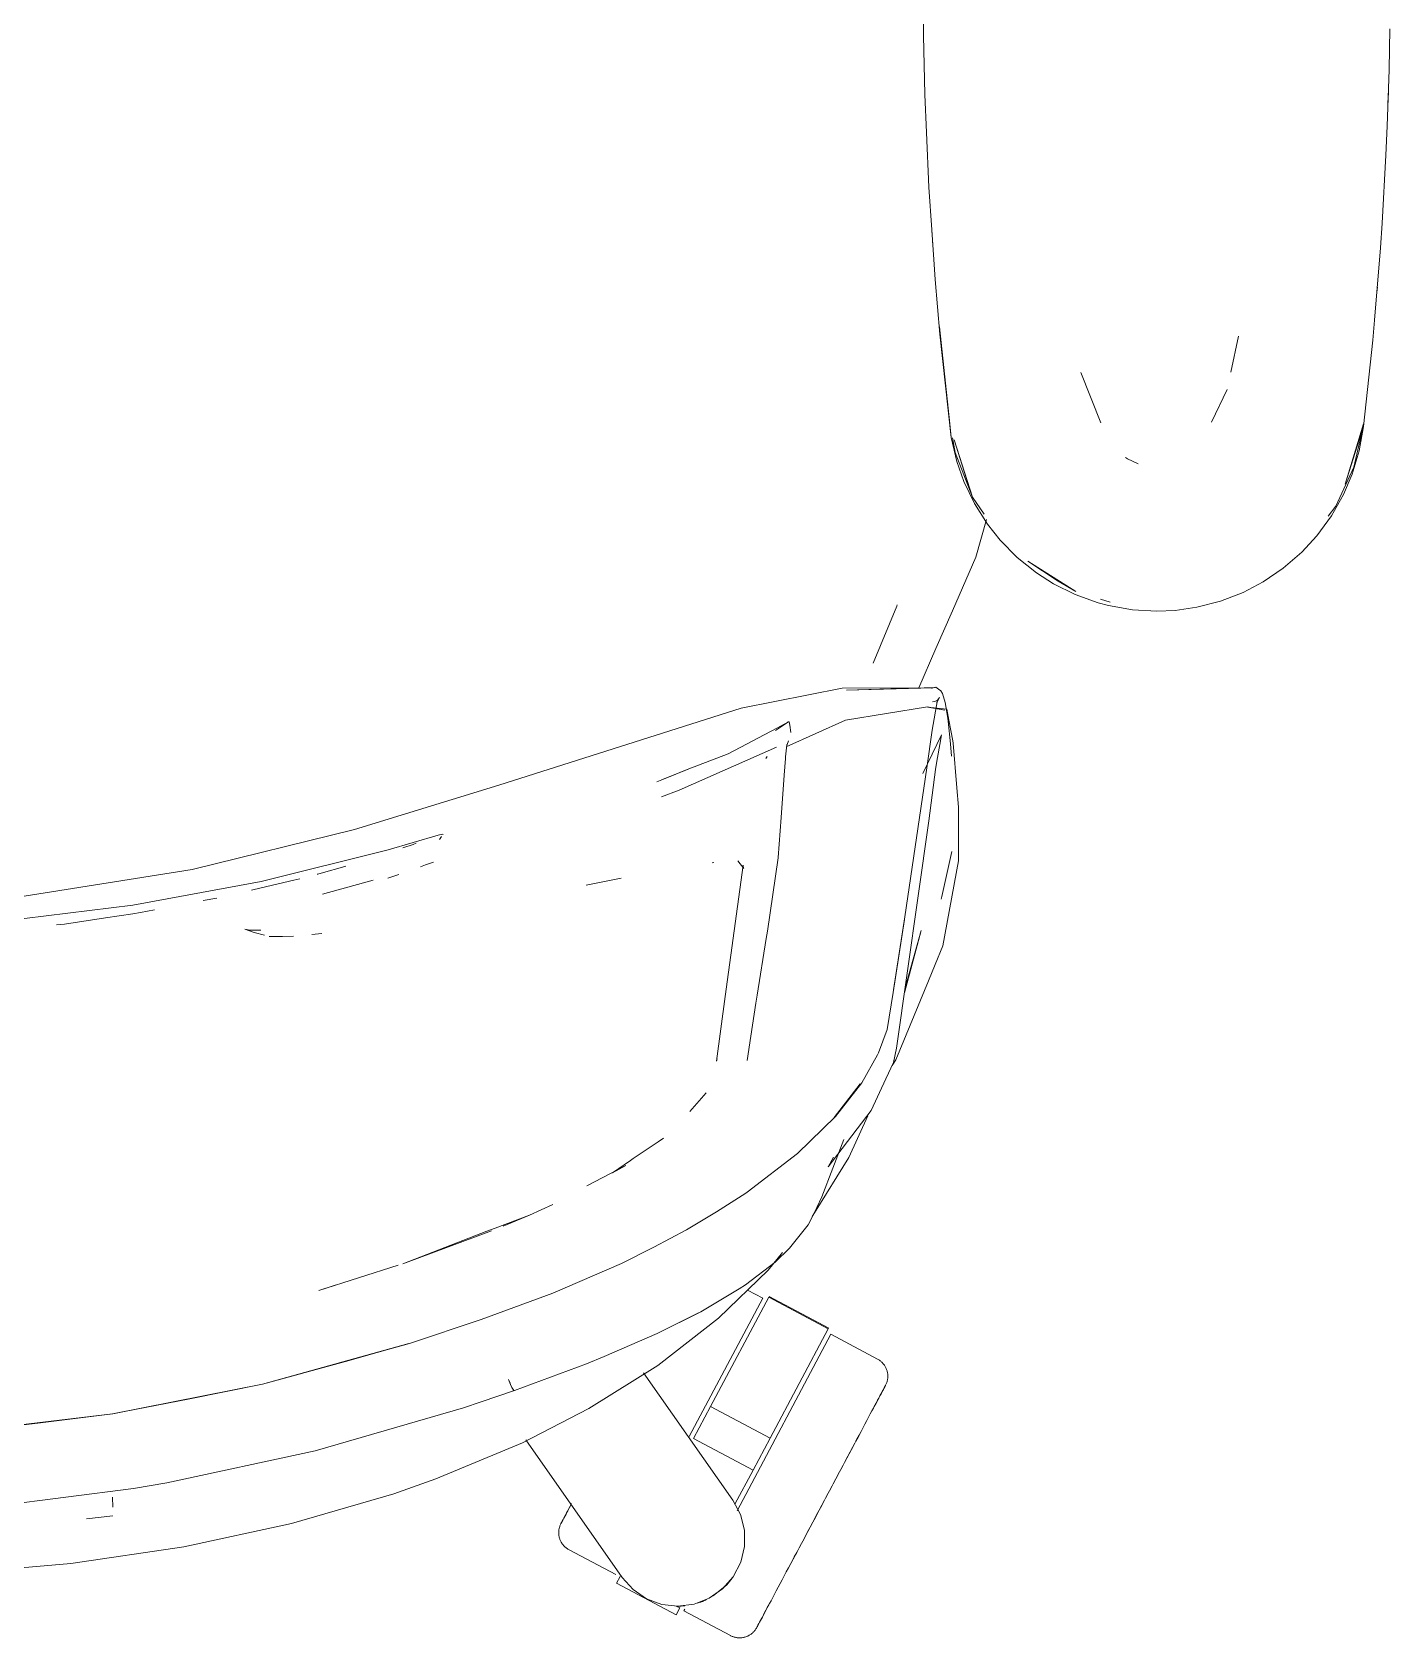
# Model space of a CAD drawing. Header units: millimetres. Extents: x 155927 to 317870, y -36033 to 97293.
# Drawn here: x 170878.5 to 171160.3, y 16375.7 to 16709 of the extents above; entities that cross this region are included whole.
import ezdxf

# ---------------------------------------------------------------- set-up
doc = ezdxf.new("R2010")
doc.units = ezdxf.units.MM
doc.header["$MEASUREMENT"] = 0
doc.layers.add('G-IMPT', color=8, linetype='CONTINUOUS', lineweight=9)
doc.layers.add('I-FURN', color=8, linetype='CONTINUOUS', lineweight=9)

msp = doc.modelspace()

# ---------------------------------------------------------------- linework, layer by layer
at = {"layer": 'G-IMPT'}
for p, q in [((171063.5, 16708.3), (171063.42, 16713.77)), ((171063.5, 16708.3), (171063.79, 16696)), ((171160.26, 16709.66), (171160.1, 16701.24)), ((171063.63, 16701.52), (171063.63, 16703.6)), ((171063.71, 16699.87), (171063.63, 16701.52)), ((171159.71, 16689.49), (171160.1, 16701.24)), ((171159.96, 16696.31), (171159.97, 16697.8)), ((171064.09, 16688.12), (171063.79, 16696)), ((171159.85, 16694.37), (171159.96, 16696.31)), ((171064.09, 16688.12), (171064.62, 16676.81)), ((171159.71, 16689.49), (171159.45, 16683.46)), ((171158.64, 16669.32), (171159.45, 16683.46)), ((171065.18, 16667.94), (171064.62, 16676.81)), ((171065.18, 16667.94), (171065.91, 16657.65)), ((171065.32, 16665.9), (171065.23, 16667.8)), ((171158.32, 16664.23), (171158.64, 16669.32)), ((171065.32, 16665.9), (171065.45, 16664.48)), ((171158.32, 16664.23), (171157.07, 16649.18)), ((171066.9, 16646.25), (171065.91, 16657.65)), ((171157.67, 16656.05), (171157.5, 16654.38)), ((171069.25, 16624.82), (171066.8, 16647.77)), ((171066.8, 16647.77), (171068.92, 16627.64)), ((171157.07, 16649.18), (171156.73, 16645.05)), ((171069.25, 16624.82), (171066.9, 16646.25)), ((171128.85, 16645.84), (171127.28, 16638.4)), ((171156.73, 16645.05), (171154.82, 16627.12)), ((171096.15, 16638.34), (171100.29, 16627.91)), ((171123.25, 16628.01), (171126.51, 16634.79)), ((171069.25, 16624.82), (171068.92, 16627.64)), ((171154.82, 16627.64), (171150.99, 16615.17)), ((171152.78, 16618.67), (171154.69, 16627.07)), ((171154.82, 16627.64), (171153.9, 16624.32)), ((171154.82, 16627.12), (171153.92, 16622.08)), ((171069.25, 16624.82), (171070.41, 16619.86)), ((171069.47, 16624.74), (171070.04, 16621.69)), ((171073.65, 16612.47), (171069.84, 16624.32)), ((171072.75, 16615.17), (171069.84, 16624.32)), ((171150.99, 16615.17), (171153.9, 16624.32)), ((171070.04, 16621.69), (171073.65, 16612.47)), ((171071.86, 16615.72), (171070.41, 16619.86)), ((171105.82, 16620.39), (171105.37, 16620.68)), ((171108.04, 16619.37), (171105.82, 16620.39)), ((171152.46, 16617.21), (171153.92, 16622.08)), ((171152.78, 16618.67), (171149.04, 16610.6)), ((171150.65, 16612.98), (171152.46, 16617.21)), ((171074.05, 16611.14), (171071.86, 16615.72)), ((171073.65, 16612.47), (171072.75, 16615.17)), ((171073.65, 16612.47), (171076.07, 16608.89)), ((171074.05, 16611.14), (171076.77, 16606.82)), ((171147.44, 16608.49), (171149.04, 16610.6)), ((171150.65, 16612.98), (171148.13, 16608.54)), ((171074.33, 16599.98), (171076.59, 16607.8)), ((171079.4, 16603.51), (171076.77, 16606.82)), ((171145.14, 16604.45), (171148.13, 16608.54)), ((171082.95, 16599.9), (171079.4, 16603.51)), ((171145.14, 16604.45), (171141.97, 16601.01)), ((171074.33, 16599.98), (171069.47, 16588.86)), ((171082.95, 16599.9), (171086.92, 16596.72)), ((171138.14, 16597.69), (171141.97, 16601.01)), ((171095.08, 16592.86), (171085.13, 16599.18)), ((171091.4, 16595.02), (171085.13, 16599.18)), ((171090.47, 16594.45), (171086.92, 16596.72)), ((171133.97, 16594.86), (171138.14, 16597.69)), ((171094.98, 16592.21), (171090.47, 16594.45)), ((171095.08, 16592.86), (171091.4, 16595.02)), ((171133.97, 16594.86), (171129.81, 16592.67)), ((171053.02, 16577.96), (171057.95, 16589.82)), ((171058.05, 16590.08), (171057.95, 16589.82)), ((171094.98, 16592.21), (171099.75, 16590.5)), ((171101.88, 16589.93), (171099.75, 16590.5)), ((171100.19, 16591.3), (171102.22, 16590.68)), ((171106.83, 16589.05), (171101.88, 16589.93)), ((171120.23, 16589.58), (171125.1, 16590.84)), ((171129.81, 16592.67), (171125.1, 16590.84)), ((171069.47, 16588.86), (171066.05, 16581.02)), ((171111.87, 16588.76), (171106.83, 16589.05)), ((171111.87, 16588.76), (171115.72, 16588.93)), ((171120.23, 16589.58), (171115.72, 16588.93)), ((171066.05, 16581.02), (171062.49, 16572.85)), ((171025.63, 16568.62), (171046.59, 16572.82)), ((171046.59, 16572.82), (171065.46, 16572.86)), ((171047.48, 16572.38), (171065.92, 16572.96)), ((171047.48, 16572.38), (171065.46, 16572.86)), ((171066.04, 16572.99), (171065.17, 16572.8)), ((171065.17, 16572.8), (171065.29, 16572.83)), ((171066.39, 16570.36), (171065.28, 16564.09)), ((171065.46, 16572.86), (171065.29, 16572.83)), ((171065.84, 16570.01), (171065.35, 16569.93)), ((171065.92, 16572.96), (171065.46, 16572.86)), ((171065.84, 16570.01), (171066.39, 16570.33)), ((171066.04, 16572.99), (171066.61, 16572.6)), ((171066.22, 16569.74), (171066.78, 16570.83)), ((171066.22, 16569.74), (171066.39, 16570.36)), ((171066.39, 16570.33), (171066.78, 16570.83)), ((171067.11, 16572.22), (171066.61, 16572.6)), ((171067.11, 16572.22), (171067.43, 16571.69)), ((171067.98, 16569.82), (171067.43, 16571.69)), ((171068.51, 16566.54), (171067.98, 16569.82)), ((170975.39, 16552.63), (171025.63, 16568.62)), ((171047.29, 16566.19), (171064.34, 16568.9)), ((171067.92, 16568.22), (171064.34, 16568.9)), ((171067.92, 16568.22), (171064.37, 16568.84)), ((171064.37, 16568.84), (171068.33, 16568.45)), ((171068.77, 16566.13), (171068.33, 16568.45)), ((171068.51, 16566.54), (171068.59, 16565.93)), ((171022.92, 16559.2), (171033.03, 16564.48)), ((171035.48, 16565.83), (171032.78, 16563.99)), ((171035.48, 16565.83), (171033.03, 16564.48)), ((171047.29, 16566.19), (171035, 16560.6)), ((171035.48, 16565.83), (171035.32, 16565.86)), ((171035.61, 16565.8), (171035.48, 16565.83)), ((171035.76, 16565.11), (171035.61, 16565.8)), ((171035.92, 16563.58), (171035.76, 16565.11)), ((171063.38, 16555.1), (171067.19, 16563.12)), ((171064.17, 16556.24), (171065.28, 16564.09)), ((171067.19, 16563.12), (171067.05, 16562.25)), ((171069.11, 16561.24), (171068.59, 16565.93)), ((171068.77, 16566.13), (171069.58, 16561.88)), ((171012.81, 16551.65), (171032.97, 16560.57)), ((171034.86, 16558.55), (171035.15, 16561.01)), ((171035.15, 16561.01), (171035.17, 16561.08)), ((171035.45, 16561.85), (171035.17, 16561.08)), ((171067.05, 16562.25), (171066.21, 16557.23)), ((171069.11, 16561.24), (171069.32, 16558.65)), ((171069.62, 16561.41), (171069.58, 16561.88)), ((171070.43, 16552.09), (171069.62, 16561.41)), ((171022.92, 16559.2), (171014.45, 16555.94)), ((171030.8, 16558.19), (171031.07, 16558.63)), ((171034.57, 16554.77), (171034.82, 16558.18)), ((171034.86, 16558.55), (171034.82, 16558.18)), ((171066.21, 16557.23), (171066, 16555.94)), ((171009.55, 16553.93), (171008.14, 16553.37)), ((171014.66, 16555.95), (171009.15, 16553.77)), ((171009.55, 16553.93), (171014.66, 16555.95)), ((171014.45, 16555.94), (171009.55, 16553.93)), ((171034.57, 16554.77), (171033.94, 16545.93)), ((171059.62, 16525.36), (171064.17, 16556.24)), ((171064.56, 16545.27), (171066, 16555.94)), ((170975.39, 16552.63), (170945.42, 16543.45)), ((171009.15, 16550.26), (171012.81, 16551.65)), ((171070.43, 16552.09), (171070.77, 16548.13)), ((171070.77, 16548.13), (171070.77, 16543.96)), ((170911.73, 16535.14), (170945.42, 16543.45)), ((171033.32, 16537.68), (171033.94, 16545.93)), ((171064.56, 16545.27), (171057.88, 16498.06)), ((171070.74, 16536.99), (171070.77, 16543.96)), ((170952.37, 16539.22), (170962.8, 16542.3)), ((170957.57, 16540.38), (170955.47, 16539.64)), ((170957.57, 16540.38), (170958.23, 16540.62)), ((170963.07, 16542.36), (170962.8, 16542.3)), ((170963.05, 16541.4), (170963.44, 16542.01)), ((170963.05, 16541.4), (170963.2, 16541.61)), ((170963.36, 16542.44), (170963.07, 16542.36)), ((170963.59, 16542.49), (170963.36, 16542.44)), ((170963.83, 16542.4), (170963.59, 16542.49)), ((170926.05, 16532.68), (170952.37, 16539.22)), ((170960.12, 16536.1), (170961.78, 16536.71)), ((171019.98, 16536.59), (171019.63, 16536.55)), ((171024.93, 16536.95), (171026.17, 16535.38)), ((171033.31, 16537.6), (171031.1, 16522.39)), ((171033.31, 16537.6), (171033.32, 16537.68)), ((171069.33, 16538.86), (171067.29, 16529.55)), ((171070.74, 16536.99), (171067.5, 16519.3)), ((170911.73, 16535.14), (170873.82, 16529.14)), ((170932.79, 16532.91), (170934.08, 16533.24)), ((170937.81, 16534.21), (170937.63, 16534.16)), ((170938.95, 16534.53), (170937.81, 16534.21)), ((170938.95, 16534.53), (170942.94, 16535.64)), ((170942.94, 16535.64), (170943.63, 16535.85)), ((170952.36, 16533.38), (170954.58, 16534.11)), ((170960.12, 16536.1), (170959.11, 16535.72)), ((170993.5, 16531.91), (171000.76, 16533.33)), ((171022.31, 16508.76), (171026.04, 16536.09)), ((171026.04, 16536.09), (171026.09, 16535.83)), ((171026.13, 16535.59), (171026.09, 16535.83)), ((170926.05, 16532.68), (170899.38, 16527.74)), ((170924.06, 16530.9), (170926.04, 16531.35)), ((170932.79, 16532.91), (170926.04, 16531.35)), ((170949.27, 16532.94), (170938.8, 16530.01)), ((170899.38, 16527.74), (170872.46, 16524.45)), ((170903.91, 16526.77), (170901.01, 16526.22)), ((170914.01, 16528.7), (170916.83, 16529.24)), ((171067.29, 16529.55), (171067.14, 16528.98)), ((170885.23, 16523.83), (170883.57, 16523.64)), ((170893.76, 16525.12), (170885.23, 16523.83)), ((170893.76, 16525.12), (170899.38, 16525.97)), ((170899.38, 16525.97), (170901.01, 16526.22)), ((171059.52, 16524.76), (171057.22, 16509.6)), ((171059.62, 16525.36), (171057.29, 16510.17)), ((171059.52, 16524.76), (171057.29, 16510.17)), ((170923.69, 16522.57), (170922.65, 16522.79)), ((170922.65, 16522.79), (170924.59, 16522.1)), ((170923.69, 16522.57), (170926, 16522.54)), ((170924.59, 16522.1), (170926.75, 16521.5)), ((170925.86, 16522.53), (170926, 16522.54)), ((170927.7, 16521.25), (170932.76, 16521.34)), ((170927.7, 16521.25), (170930.48, 16521.26)), ((170932.76, 16521.34), (170930.48, 16521.26)), ((170936.55, 16521.65), (170938.65, 16521.86)), ((171030.85, 16520.84), (171028.99, 16509.06)), ((171031.1, 16522.39), (171030.85, 16520.84)), ((171063.01, 16522.48), (171059.51, 16509.53)), ((171063.01, 16522.48), (171059.66, 16510.59)), ((171067.5, 16519.3), (171065.91, 16515.44)), ((171064.52, 16512.07), (171065.91, 16515.44)), ((171057.72, 16495.62), (171064.52, 16512.07)), ((171022.31, 16508.76), (171020.53, 16495.4)), ((171027.66, 16500.57), (171028.72, 16507.41)), ((171028.72, 16507.41), (171028.99, 16509.06)), ((171055.92, 16501.93), (171057.22, 16509.6)), ((171027.66, 16500.57), (171026.91, 16495.5)), ((171054.17, 16497.13), (171055.92, 16501.93)), ((171050.67, 16490.88), (171053.95, 16496.71)), ((171054.17, 16497.13), (171053.95, 16496.71)), ((171057.88, 16498.06), (171057.24, 16495.06)), ((171020.53, 16495.4), (171020.67, 16495.87)), ((171055.67, 16491.7), (171057.24, 16495.06)), ((171056.95, 16494.45), (171057.72, 16495.62)), ((171050.34, 16490.65), (171044.94, 16483.7)), ((171045.25, 16483.91), (171050.67, 16490.88)), ((171050.34, 16490.65), (171047.75, 16487.28)), ((171052.61, 16485.12), (171055.67, 16491.7)), ((171015.03, 16484.9), (171018.36, 16488.81)), ((171044.94, 16483.7), (171047.75, 16487.28)), ((171045.25, 16483.91), (171037.35, 16476.18)), ((171043.69, 16473.47), (171052.61, 16485.12)), ((171047.98, 16475.36), (171051.96, 16483.99)), ((171003.26, 16475.14), (171008.39, 16478.63)), ((171008.39, 16478.63), (171009.5, 16479.38)), ((171046.92, 16479.13), (171042.41, 16467.22)), ((170993.6, 16469.5), (171001.7, 16473.69)), ((170998.93, 16472.18), (171002.68, 16474.74)), ((170998.93, 16472.18), (171001.7, 16473.69)), ((171002.68, 16474.74), (171003.26, 16475.14)), ((171037.35, 16476.18), (171026.91, 16468.16)), ((171040.86, 16463.91), (171047.98, 16475.36)), ((171043.69, 16473.47), (171044.81, 16475.42)), ((171020.56, 16464.1), (171026.65, 16467.99)), ((171026.91, 16468.16), (171026.65, 16467.99)), ((171041.34, 16464.99), (171042.41, 16467.22)), ((170981.71, 16463.43), (170974.62, 16460.71)), ((170981.71, 16463.43), (170976.26, 16461.12)), ((170986.55, 16465.63), (170981.71, 16463.43)), ((171020.56, 16464.1), (171014.33, 16460.34)), ((171040.17, 16462.56), (171041.34, 16464.99)), ((171040.86, 16463.91), (171040.36, 16463.15)), ((170955.45, 16453.33), (170973.86, 16460.15)), ((170955.45, 16453.33), (170972.9, 16460.05)), ((170972.9, 16460.05), (170974.62, 16460.71)), ((171007.54, 16456.77), (171014.33, 16460.34)), ((171039.55, 16461.42), (171035.69, 16456.56)), ((171040.17, 16462.56), (171039.55, 16461.42)), ((171007.54, 16456.77), (171000.81, 16453.38)), ((171032.67, 16453.66), (171035.69, 16456.56)), ((170937.98, 16447.8), (170954.46, 16453.05)), ((170986.58, 16447.2), (171000.81, 16453.38)), ((171032.67, 16453.66), (171026.54, 16448.95)), ((171034.25, 16455.67), (171031.25, 16451.99)), ((171031.25, 16451.99), (171020.95, 16442.03)), ((170937.98, 16447.8), (170941.41, 16448.88)), ((170986.58, 16447.2), (170971.71, 16441.74)), ((171017.25, 16443.35), (171025.25, 16448.08)), ((171026.54, 16448.95), (171025.25, 16448.08)), ((171008.19, 16438.82), (171017.25, 16443.35)), ((171008.19, 16438.82), (171016.65, 16443.05)), ((171008.64, 16439.04), (171017.25, 16443.35)), ((171017.25, 16443.35), (171016.65, 16443.05)), ((170956.79, 16436.74), (170971.71, 16441.74)), ((171008.35, 16432.23), (171020.95, 16442.03)), ((170926.29, 16428.35), (170956.7, 16436.78)), ((170926.29, 16428.35), (170956.79, 16436.74)), ((170943.54, 16433.01), (170956.7, 16436.78)), ((171008.19, 16438.82), (170997.24, 16434.05)), ((171008.64, 16439.04), (171008.19, 16438.82)), ((170997.24, 16434.05), (170993.56, 16432.57)), ((170943.54, 16433.01), (170926.29, 16428.35)), ((170993.56, 16432.57), (170978.59, 16427)), ((171008.35, 16432.23), (170994.06, 16423.25)), ((170926.29, 16428.35), (170895.16, 16422.18)), ((170926.29, 16428.35), (170895.24, 16422.18)), ((170926.29, 16428.35), (170911.27, 16425.28)), ((170978.6, 16427.04), (170971.66, 16424.63)), ((170977.81, 16428.27), (170977.39, 16429.32)), ((170977.39, 16429.32), (170977.61, 16428.73)), ((170977.81, 16428.27), (170977.61, 16428.73)), ((170977.81, 16428.27), (170978.09, 16427.62)), ((170977.81, 16428.27), (170978.19, 16427.44)), ((170978.09, 16427.62), (170978.19, 16427.44)), ((170978.46, 16427.04), (170978.19, 16427.44)), ((170978.19, 16427.44), (170978.42, 16427.05)), ((170978.46, 16427.04), (170978.42, 16427.05)), ((170978.59, 16427), (170978.46, 16427.04)), ((170978.46, 16427.04), (170978.6, 16427.04)), ((170895.16, 16422.18), (170911.27, 16425.28)), ((170937.23, 16414.49), (170968.06, 16423.44)), ((170968.06, 16423.44), (170971.66, 16424.63)), ((170994.06, 16423.25), (170980.28, 16416.16)), ((170863.61, 16418.39), (170895.16, 16422.18)), ((170863.61, 16418.39), (170879.69, 16420.23)), ((170863.65, 16418.35), (170895.24, 16422.18)), ((170895.16, 16422.18), (170879.69, 16420.23)), ((170937.23, 16414.49), (170906.44, 16407.83)), ((170962.3, 16408.65), (170980.28, 16416.16)), ((170869.35, 16402.83), (170899.52, 16406.64)), ((170899.52, 16406.64), (170906.44, 16407.83)), ((170953.57, 16405.57), (170962.3, 16408.65)), ((170895.2, 16404.85), (170895.28, 16402.76)), ((170953.57, 16405.57), (170932.33, 16399.4)), ((170895.25, 16400.99), (170889.83, 16400.34)), ((170895.28, 16402.76), (170895.28, 16402.87)), ((170932.33, 16399.4), (170909.96, 16394.58)), ((170909.96, 16394.58), (170886.55, 16391.09)), ((170886.55, 16391.09), (170860.97, 16388.83))]:
    msp.add_line(p, q, dxfattribs=at)
at = {"layer": 'I-FURN'}
for p, q in [((171019.28, 16423.66), (171031.36, 16446.36)), ((171030.13, 16446.18), (171026.97, 16447.86)), ((171031.36, 16446.36), (171043.72, 16439.79)), ((171043.81, 16439.96), (171031.45, 16446.54)), ((171014.87, 16417.48), (171030.13, 16446.18)), ((171043.72, 16439.79), (171031.64, 16417.08)), ((171024.79, 16402.06), (171044.25, 16438.67)), ((171053.94, 16433.52), (171044.25, 16438.67)), ((171053.94, 16433.52), (171054.08, 16433.44)), ((171054.08, 16433.44), (171054.22, 16433.36)), ((171054.22, 16433.36), (171054.35, 16433.27)), ((171054.35, 16433.27), (171054.48, 16433.17)), ((171054.48, 16433.17), (171054.61, 16433.07)), ((171054.61, 16433.07), (171054.73, 16432.97)), ((171005.39, 16430.68), (171023.9, 16404.25)), ((171054.73, 16432.97), (171054.85, 16432.86)), ((171054.85, 16432.86), (171054.96, 16432.74)), ((171054.96, 16432.74), (171055.07, 16432.62)), ((171055.07, 16432.62), (171055.18, 16432.5)), ((171055.18, 16432.5), (171055.28, 16432.37)), ((171055.28, 16432.37), (171055.37, 16432.24)), ((171055.37, 16432.24), (171055.46, 16432.11)), ((171055.46, 16432.11), (171055.54, 16431.97)), ((171055.54, 16431.97), (171055.62, 16431.83)), ((171055.62, 16431.83), (171055.69, 16431.68)), ((171055.69, 16431.68), (171055.76, 16431.54)), ((171055.76, 16431.54), (171055.82, 16431.39)), ((171055.82, 16431.39), (171055.87, 16431.24)), ((171055.87, 16431.24), (171055.92, 16431.08)), ((171055.92, 16431.08), (171055.96, 16430.93)), ((171055.96, 16430.93), (171056, 16430.77)), ((171056, 16430.77), (171056.03, 16430.61)), ((171056.03, 16430.61), (171056.05, 16430.45)), ((171056.05, 16430.45), (171056.06, 16430.29)), ((171056.06, 16430.29), (171056.07, 16430.13)), ((171056.07, 16430.13), (171056.08, 16429.97)), ((171056.08, 16429.81), (171056.07, 16429.65)), ((171056.08, 16429.97), (171056.08, 16429.81)), ((171054.75, 16426.46), (171054.55, 16426.08)), ((171054.65, 16426.26), (171054.83, 16426.62)), ((171054.93, 16426.79), (171054.75, 16426.46)), ((171054.83, 16426.62), (171055, 16426.93)), ((171055.09, 16427.09), (171054.93, 16426.79)), ((171055, 16426.93), (171055.15, 16427.21)), ((171055.22, 16427.35), (171055.09, 16427.09)), ((171055.15, 16427.21), (171055.28, 16427.45)), ((171055.34, 16427.57), (171055.22, 16427.35)), ((171055.28, 16427.45), (171055.39, 16427.65)), ((171055.44, 16427.75), (171055.34, 16427.57)), ((171055.39, 16427.65), (171055.47, 16427.82)), ((171055.51, 16427.89), (171055.44, 16427.75)), ((171055.47, 16427.82), (171055.54, 16427.94)), ((171055.56, 16427.99), (171055.51, 16427.89)), ((171055.54, 16427.94), (171055.58, 16428.02)), ((171055.6, 16428.05), (171055.56, 16427.99)), ((171055.58, 16428.02), (171055.6, 16428.06)), ((171055.61, 16428.07), (171055.6, 16428.05)), ((171055.6, 16428.06), (171055.61, 16428.07)), ((171055.63, 16428.11), (171055.61, 16428.07)), ((171055.7, 16428.25), (171055.63, 16428.11)), ((171055.76, 16428.4), (171055.7, 16428.25)), ((171055.82, 16428.55), (171055.76, 16428.4)), ((171055.88, 16428.7), (171055.82, 16428.55)), ((171055.92, 16428.85), (171055.88, 16428.7)), ((171055.96, 16429.01), (171055.92, 16428.85)), ((171056, 16429.17), (171055.96, 16429.01)), ((171056.03, 16429.33), (171056, 16429.17)), ((171056.05, 16429.49), (171056.03, 16429.33)), ((171056.07, 16429.65), (171056.05, 16429.49)), ((171015.75, 16417.01), (171019.28, 16423.66)), ((171019.28, 16423.66), (171031.64, 16417.08)), ((171052.79, 16422.76), (171053.11, 16423.37)), ((171053.27, 16423.68), (171052.96, 16423.09)), ((171053.11, 16423.37), (171053.41, 16423.93)), ((171053.56, 16424.23), (171053.27, 16423.68)), ((171053.41, 16423.93), (171053.69, 16424.47)), ((171053.84, 16424.75), (171053.56, 16424.23)), ((171053.69, 16424.47), (171053.96, 16424.97)), ((171054.1, 16425.23), (171053.84, 16424.75)), ((171053.96, 16424.97), (171054.21, 16425.44)), ((171054.33, 16425.67), (171054.1, 16425.23)), ((171054.21, 16425.44), (171054.44, 16425.87)), ((171054.55, 16426.08), (171054.33, 16425.67)), ((171054.44, 16425.87), (171054.65, 16426.26)), ((171050.94, 16419.3), (171051.34, 16420.05)), ((171051.34, 16420.05), (171051.73, 16420.77)), ((171051.73, 16420.77), (171052.1, 16421.47)), ((171052.1, 16421.47), (171052.45, 16422.13)), ((171052.45, 16422.13), (171052.79, 16422.76)), ((171000.97, 16388.2), (170980.95, 16416.79)), ((171015.75, 16417.01), (171028.11, 16410.44)), ((171031.64, 16417.08), (171028.11, 16410.44)), ((171049.46, 16416.51), (171049.01, 16415.66)), ((171049.22, 16416.05), (171049.67, 16416.9)), ((171049.91, 16417.35), (171049.46, 16416.51)), ((171049.67, 16416.9), (171050.11, 16417.72)), ((171050.11, 16417.72), (171050.53, 16418.52)), ((171050.53, 16418.52), (171050.94, 16419.3)), ((171047.31, 16412.47), (171047.8, 16413.39)), ((171048.06, 16413.88), (171047.58, 16412.97)), ((171047.8, 16413.39), (171048.28, 16414.3)), ((171048.54, 16414.78), (171048.06, 16413.88)), ((171048.28, 16414.3), (171048.76, 16415.18)), ((171049.01, 16415.66), (171048.54, 16414.78)), ((171048.76, 16415.18), (171049.22, 16416.05)), ((171028.11, 16410.44), (171024.36, 16403.38)), ((171046.07, 16410.14), (171045.56, 16409.17)), ((171045.8, 16409.62), (171046.31, 16410.58)), ((171046.58, 16411.1), (171046.07, 16410.14)), ((171046.31, 16410.58), (171046.81, 16411.53)), ((171047.08, 16412.04), (171046.58, 16411.1)), ((171046.81, 16411.53), (171047.31, 16412.47)), ((171047.58, 16412.97), (171047.08, 16412.04)), ((171043.7, 16405.67), (171044.23, 16406.67)), ((171044.51, 16407.2), (171043.98, 16406.21)), ((171044.23, 16406.67), (171044.75, 16407.66)), ((171045.04, 16408.19), (171044.51, 16407.2)), ((171044.75, 16407.66), (171045.28, 16408.64)), ((171045.56, 16409.17), (171045.04, 16408.19)), ((171045.28, 16408.64), (171045.8, 16409.62)), ((170990.03, 16402.71), (170990.3, 16403.23)), ((170990.46, 16403.52), (170990.17, 16402.99)), ((171023.9, 16404.25), (171025.49, 16401.27)), ((171042.39, 16403.2), (171041.85, 16402.2)), ((171042.1, 16402.66), (171042.63, 16403.66)), ((171042.92, 16404.21), (171042.39, 16403.2)), ((171042.63, 16403.66), (171043.17, 16404.67)), ((171043.45, 16405.21), (171042.92, 16404.21)), ((171043.17, 16404.67), (171043.7, 16405.67)), ((171043.98, 16406.21), (171043.45, 16405.21)), ((170988.36, 16399.57), (170988.43, 16399.71)), ((170988.48, 16399.8), (170988.39, 16399.64)), ((170988.43, 16399.71), (170988.53, 16399.89)), ((170988.59, 16400), (170988.48, 16399.8)), ((170988.53, 16399.89), (170988.64, 16400.11)), ((170988.71, 16400.24), (170988.59, 16400)), ((170988.64, 16400.11), (170988.78, 16400.37)), ((170988.86, 16400.52), (170988.71, 16400.24)), ((170988.78, 16400.37), (170988.94, 16400.67)), ((170989.03, 16400.84), (170988.86, 16400.52)), ((170988.94, 16400.67), (170989.12, 16401)), ((170989.22, 16401.2), (170989.03, 16400.84)), ((170989.12, 16401), (170989.31, 16401.37)), ((170989.43, 16401.59), (170989.22, 16401.2)), ((170989.31, 16401.37), (170989.53, 16401.78)), ((170989.66, 16402.02), (170989.43, 16401.59)), ((170989.53, 16401.78), (170989.77, 16402.23)), ((170989.91, 16402.49), (170989.66, 16402.02)), ((170989.77, 16402.23), (170990.03, 16402.71)), ((170990.17, 16402.99), (170989.91, 16402.49)), ((171025.49, 16401.27), (171026.32, 16398)), ((171040.78, 16400.19), (171040.25, 16399.19)), ((171040.5, 16399.65), (171041.03, 16400.65)), ((171041.32, 16401.19), (171040.78, 16400.19)), ((171041.03, 16400.65), (171041.56, 16401.65)), ((171041.85, 16402.2), (171041.32, 16401.19)), ((171041.56, 16401.65), (171042.1, 16402.66)), ((170987.79, 16397.65), (170987.8, 16397.81)), ((170987.79, 16397.49), (170987.79, 16397.65)), ((170987.79, 16397.33), (170987.79, 16397.49)), ((170987.8, 16397.17), (170987.79, 16397.33)), ((170987.8, 16397.81), (170987.82, 16397.97)), ((170987.82, 16397.01), (170987.8, 16397.17)), ((170987.82, 16397.97), (170987.84, 16398.13)), ((170987.84, 16396.85), (170987.82, 16397.01)), ((170987.84, 16398.13), (170987.87, 16398.29)), ((170987.87, 16396.69), (170987.84, 16396.85)), ((170987.87, 16398.29), (170987.9, 16398.45)), ((170987.91, 16396.53), (170987.87, 16396.69)), ((170987.9, 16398.45), (170987.94, 16398.6)), ((170987.95, 16396.37), (170987.91, 16396.53)), ((170987.94, 16398.6), (170987.99, 16398.76)), ((170988, 16396.22), (170987.95, 16396.37)), ((170987.99, 16398.76), (170988.04, 16398.91)), ((170988.04, 16398.91), (170988.1, 16399.06)), ((170988.1, 16399.06), (170988.17, 16399.21)), ((170988.17, 16399.21), (170988.24, 16399.35)), ((170988.24, 16399.35), (170988.26, 16399.39)), ((170988.28, 16399.44), (170988.26, 16399.39)), ((170988.26, 16399.39), (170988.27, 16399.41)), ((170988.26, 16399.39), (170988.26, 16399.39)), ((170988.27, 16399.41), (170988.3, 16399.47)), ((170988.33, 16399.52), (170988.28, 16399.44)), ((170988.3, 16399.47), (170988.36, 16399.57)), ((170988.39, 16399.64), (170988.33, 16399.52)), ((171026.32, 16398), (171026.34, 16394.63)), ((171038.41, 16395.72), (171038.92, 16396.69)), ((171039.2, 16397.22), (171038.69, 16396.24)), ((171038.92, 16396.69), (171039.44, 16397.67)), ((171039.73, 16398.2), (171039.2, 16397.22)), ((171039.44, 16397.67), (171039.97, 16398.66)), ((171040.25, 16399.19), (171039.73, 16398.2)), ((171039.97, 16398.66), (171040.5, 16399.65)), ((170988.05, 16396.07), (170988, 16396.22)), ((170988.11, 16395.92), (170988.05, 16396.07)), ((170988.18, 16395.77), (170988.11, 16395.92)), ((170988.25, 16395.63), (170988.18, 16395.77)), ((170988.32, 16395.49), (170988.25, 16395.63)), ((170988.41, 16395.35), (170988.32, 16395.49)), ((170988.5, 16395.21), (170988.41, 16395.35)), ((170988.59, 16395.08), (170988.5, 16395.21)), ((170988.69, 16394.96), (170988.59, 16395.08)), ((170988.79, 16394.83), (170988.69, 16394.96)), ((170988.9, 16394.71), (170988.79, 16394.83)), ((170989.02, 16394.6), (170988.9, 16394.71)), ((170989.13, 16394.49), (170989.02, 16394.6)), ((170989.26, 16394.39), (170989.13, 16394.49)), ((170989.38, 16394.29), (170989.26, 16394.39)), ((170989.51, 16394.19), (170989.38, 16394.29)), ((170989.65, 16394.1), (170989.51, 16394.19)), ((170989.79, 16394.02), (170989.65, 16394.1)), ((170989.93, 16393.94), (170989.79, 16394.02)), ((170989.93, 16393.94), (170999.61, 16388.79)), ((171026.34, 16394.63), (171025.55, 16391.35)), ((171037.17, 16393.39), (171036.68, 16392.47)), ((171036.9, 16392.89), (171037.4, 16393.82)), ((171037.67, 16394.33), (171037.17, 16393.39)), ((171037.4, 16393.82), (171037.9, 16394.77)), ((171038.17, 16395.28), (171037.67, 16394.33)), ((171037.9, 16394.77), (171038.41, 16395.72)), ((171038.69, 16396.24), (171038.17, 16395.28)), ((171025.55, 16391.35), (171024.01, 16388.35)), ((171035.02, 16389.35), (171035.47, 16390.21)), ((171035.47, 16390.21), (171035.94, 16391.08)), ((171035.94, 16391.08), (171036.42, 16391.98)), ((171036.68, 16392.47), (171036.2, 16391.56)), ((171036.42, 16391.98), (171036.9, 16392.89)), ((170999.81, 16387.04), (171000.56, 16388.43)), ((170999.81, 16387.04), (171012.18, 16380.47)), ((171000.56, 16388.43), (171000.51, 16388.35)), ((171003.23, 16385.69), (171000.97, 16388.2)), ((171019.86, 16384.36), (171022.65, 16386.65)), ((171024.01, 16388.35), (171021.79, 16385.81)), ((171022.65, 16386.65), (171023.8, 16388.07)), ((171033.32, 16386.15), (171033.72, 16386.91)), ((171033.72, 16386.91), (171034.14, 16387.7)), ((171034.14, 16387.7), (171034.58, 16388.51)), ((171034.58, 16388.51), (171035.02, 16389.35)), ((171006.02, 16383.79), (171003.23, 16385.69)), ((171009.18, 16382.61), (171006.02, 16383.79)), ((171019.02, 16383.88), (171015.88, 16382.66)), ((171021.79, 16385.81), (171019.02, 16383.88)), ((171031.52, 16382.77), (171031.85, 16383.38)), ((171031.85, 16383.38), (171032.19, 16384.03)), ((171032.19, 16384.03), (171032.55, 16384.71)), ((171032.55, 16384.71), (171032.93, 16385.42)), ((171032.93, 16385.42), (171033.32, 16386.15)), ((171012.53, 16382.23), (171009.18, 16382.61)), ((171012.92, 16381.86), (171012.16, 16382.26)), ((171012.92, 16381.86), (171012.18, 16380.47)), ((171015.88, 16382.66), (171012.53, 16382.23)), ((171012.87, 16381.77), (171012.92, 16381.86)), ((171013.74, 16381.28), (171013.94, 16381.65)), ((171013.74, 16381.28), (171023.42, 16376.13)), ((171029.73, 16379.4), (171029.93, 16379.78)), ((171030.05, 16379.99), (171029.84, 16379.6)), ((171029.93, 16379.78), (171030.15, 16380.19)), ((171030.27, 16380.42), (171030.05, 16379.99)), ((171030.15, 16380.19), (171030.39, 16380.63)), ((171030.52, 16380.89), (171030.27, 16380.42)), ((171030.39, 16380.63), (171030.64, 16381.12)), ((171030.79, 16381.39), (171030.52, 16380.89)), ((171030.64, 16381.12), (171030.92, 16381.63)), ((171031.07, 16381.93), (171030.79, 16381.39)), ((171030.92, 16381.63), (171031.21, 16382.18)), ((171031.38, 16382.5), (171031.07, 16381.93)), ((171031.21, 16382.18), (171031.52, 16382.77)), ((171027.6, 16376.36), (171027.46, 16376.28)), ((171027.73, 16376.46), (171027.6, 16376.36)), ((171027.86, 16376.56), (171027.73, 16376.46)), ((171027.98, 16376.66), (171027.86, 16376.56)), ((171028.1, 16376.77), (171027.98, 16376.66)), ((171028.21, 16376.88), (171028.1, 16376.77)), ((171028.32, 16377), (171028.21, 16376.88)), ((171028.43, 16377.12), (171028.32, 16377)), ((171028.53, 16377.25), (171028.43, 16377.12)), ((171028.62, 16377.38), (171028.53, 16377.25)), ((171028.71, 16377.51), (171028.62, 16377.38)), ((171028.8, 16377.65), (171028.71, 16377.51)), ((171028.88, 16377.79), (171028.8, 16377.65)), ((171028.9, 16377.84), (171028.88, 16377.8)), ((171028.88, 16377.79), (171028.89, 16377.81)), ((171028.88, 16377.8), (171028.88, 16377.79)), ((171028.89, 16377.81), (171028.92, 16377.87)), ((171028.94, 16377.92), (171028.9, 16377.84)), ((171028.92, 16377.87), (171028.97, 16377.97)), ((171029.01, 16378.04), (171028.94, 16377.92)), ((171028.97, 16377.97), (171029.05, 16378.11)), ((171029.09, 16378.21), (171029.01, 16378.04)), ((171029.05, 16378.11), (171029.14, 16378.29)), ((171029.2, 16378.41), (171029.09, 16378.21)), ((171029.14, 16378.29), (171029.26, 16378.51)), ((171029.33, 16378.65), (171029.2, 16378.41)), ((171029.26, 16378.51), (171029.4, 16378.77)), ((171029.48, 16378.93), (171029.33, 16378.65)), ((171029.4, 16378.77), (171029.55, 16379.07)), ((171029.65, 16379.25), (171029.48, 16378.93)), ((171029.55, 16379.07), (171029.73, 16379.4)), ((171029.84, 16379.6), (171029.65, 16379.25)), ((171023.46, 16376.11), (171023.42, 16376.13)), ((171023.61, 16376.04), (171023.46, 16376.11)), ((171023.75, 16375.97), (171023.61, 16376.04)), ((171023.9, 16375.91), (171023.75, 16375.97)), ((171024.06, 16375.86), (171023.9, 16375.91)), ((171024.21, 16375.81), (171024.06, 16375.86)), ((171024.37, 16375.77), (171024.21, 16375.81)), ((171024.52, 16375.73), (171024.37, 16375.77)), ((171024.68, 16375.71), (171024.52, 16375.73)), ((171024.84, 16375.68), (171024.68, 16375.71)), ((171025, 16375.67), (171024.84, 16375.68)), ((171025.16, 16375.66), (171025, 16375.67)), ((171025.33, 16375.66), (171025.16, 16375.66)), ((171025.49, 16375.66), (171025.33, 16375.66)), ((171025.65, 16375.67), (171025.49, 16375.66)), ((171025.81, 16375.69), (171025.65, 16375.67)), ((171025.97, 16375.71), (171025.81, 16375.69)), ((171026.13, 16375.74), (171025.97, 16375.71)), ((171026.28, 16375.77), (171026.13, 16375.74)), ((171026.44, 16375.81), (171026.28, 16375.77)), ((171026.59, 16375.86), (171026.44, 16375.81)), ((171026.74, 16375.92), (171026.59, 16375.86)), ((171026.89, 16375.98), (171026.74, 16375.92)), ((171027.04, 16376.04), (171026.89, 16375.98)), ((171027.19, 16376.11), (171027.04, 16376.04)), ((171027.33, 16376.19), (171027.19, 16376.11)), ((171027.46, 16376.28), (171027.33, 16376.19))]:
    msp.add_line(p, q, dxfattribs=at)
msp.add_open_spline([(171018.47, 16383.59), (171018.31, 16383.52), (171017.67, 16383.23), (171017.05, 16383), (171016.58, 16382.86)], degree=3, knots=[-0.5319761, -0.5319761, -0.5319761, -0.5319761, -0.5, -0.4, -0.4, -0.4, -0.4], dxfattribs=at)
msp.add_open_spline([(171013.97, 16382.33), (171013.6, 16382.29), (171012.93, 16382.25), (171012.39, 16382.25), (171012.16, 16382.26)], degree=3, dxfattribs=at)

doc.saveas('drawing.dxf')
